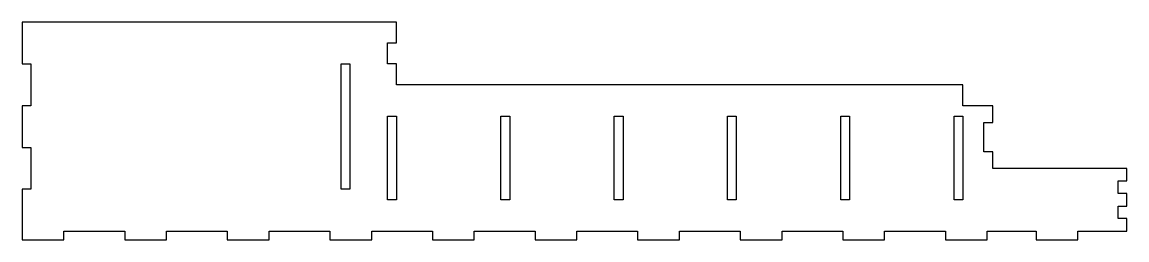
# Model space of a CAD drawing. Header units: millimetres. Extents: x 0 to 528, y -4 to 100.
import ezdxf

# ---------------------------------------------------------------- set-up
doc = ezdxf.new("R2010")
doc.units = ezdxf.units.MM
doc.layers.get('0').update_dxf_attribs({"linetype": 'CONTINUOUS'})

msp = doc.modelspace()

# ---------------------------------------------------------------- linework, layer by layer
for points in [[(450, 70), (179, 70), (179, 80), (174.8, 80), (174.8, 90), (179, 90), (179, 100), (0, 100), (0, 80), (4.2, 80), (4.2, 60), (0, 60), (0, 40), (4.2, 40), (4.2, 20), (0, 20), (0, -4.2), (20, -4.2), (20, 0), (49.07, 0), (49.07, -4.2), (69.07, -4.2), (69.07, 0), (98.13, 0), (98.13, -4.2), (118.13, -4.2), (118.13, 0), (147.2, 0), (147.2, -4.2), (167.2, -4.2), (167.2, 0), (196.27, 0), (196.27, -4.2), (216.27, -4.2), (216.27, 0), (245.33, 0), (245.33, -4.2), (265.33, -4.2), (265.33, 0), (294.4, 0), (294.4, -4.2), (314.4, -4.2), (314.4, 0), (343.47, 0), (343.47, -4.2), (363.47, -4.2), (363.47, 0), (392.53, 0), (392.53, -4.2), (412.53, -4.2), (412.53, 0), (441.6, 0), (441.6, -4.2), (461.6, -4.2), (461.6, 0), (485, 0), (485, -4.2), (505, -4.2), (505, 0), (528.4, 0), (528.4, 6), (524.2, 6), (524.2, 12), (528.4, 12), (528.4, 18), (524.2, 18), (524.2, 24), (528.4, 24), (528.4, 30), (464.2, 30), (464.2, 38), (460, 38), (460, 52), (464.2, 52), (464.2, 60), (450, 60)], [(156.8, 20), (152.6, 20), (152.6, 80), (156.8, 80)], [(179, 15), (174.8, 15), (174.8, 55), (179, 55)], [(233.2, 55), (233.2, 15), (229, 15), (229, 55)], [(287.4, 55), (287.4, 15), (283.2, 15), (283.2, 55)], [(341.6, 55), (341.6, 15), (337.4, 15), (337.4, 55)], [(395.8, 55), (395.8, 15), (391.6, 15), (391.6, 55)], [(450, 55), (450, 15), (445.8, 15), (445.8, 55)]]:
    msp.add_lwpolyline(points, close=True)

doc.saveas('drawing.dxf')
